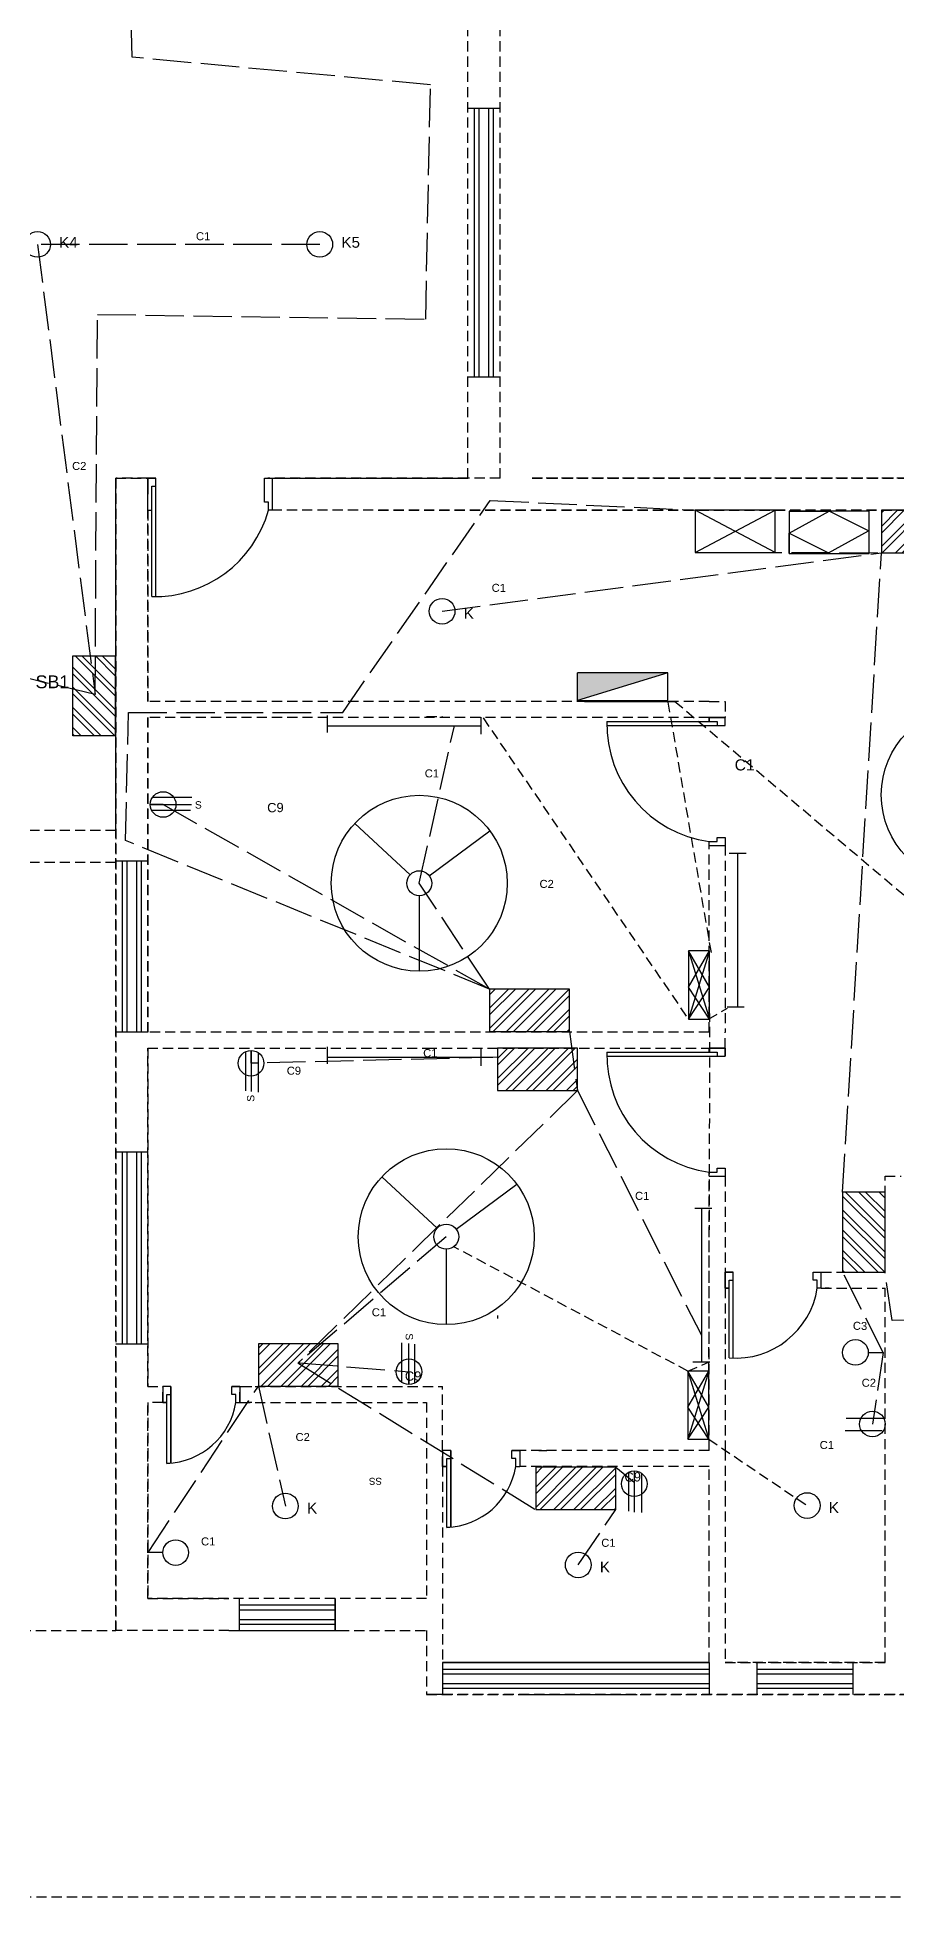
# Model space of a CAD drawing. Header units: millimetres. Extents: x 5814 to 14117, y 764 to 2474.
# Drawn here: x 12151 to 12419, y 1003 to 1586 of the extents above; entities that cross this region are included whole.
import ezdxf

# ---------------------------------------------------------------- set-up
doc = ezdxf.new("R2010")
doc.units = ezdxf.units.MM
doc.linetypes.add('ACAD_ISO02W100', pattern=[15, 12, -3])
doc.linetypes.add('HIDDEN2', pattern=[4.7625, 3.175, -1.5875])
doc.layers.get('0').update_dxf_attribs({"linetype": 'HIDDEN2'})
for name, color, linetype in [('conduit', 7, 'ACAD_ISO02W100'), ('doors', 6, 'Continuous'), ('emfittings', 7, 'Continuous'), ('fittinglabels', 7, 'Continuous'), ('fittings', 7, 'Continuous'), ('windows', 40, 'Continuous')]:
    doc.layers.add(name, color=color, linetype=linetype)
doc.layers.add('emconduit', color=1, linetype='HIDDEN2', plot=False)
doc.styles.get("Standard").update_dxf_attribs({"font": 'arial.ttf', "height": 4})
doc.dimstyles.new('dim', dxfattribs={"dimtxt": 16, "dimasz": 2.5, "dimexe": 1.25, "dimexo": 0.625, "dimtad": 1, "dimlunit": 4, "dimtxsty": 'Standard', "dimcen": 2.5, "dimadec": 0, "dimazin": 0, "dimtfac": 1, "dimtmove": 0, "dimatfit": 3, "dimfxl": 1, "dimarcsym": 0})

# ---------------------------------------------------------------- blocks, each defined once
blk = doc.blocks.new('*D36')
at = {"color": 0, "lineweight": -2, "transparency": 16777216}
for p, q in [((10978.41, 1067.75), (10978.41, 1003.83)), ((12675.51, 1067.75), (12675.51, 1003.83)), ((12673.01, 1005.08), (10980.91, 1005.08))]:
    blk.add_line(p, q, dxfattribs=at)
at = {"color": 0, "transparency": 16777216}
for points in [[(10980.91, 1005.5), (10980.91, 1004.67), (10978.41, 1005.08)], [(12673.01, 1005.5), (12673.01, 1004.67), (12675.51, 1005.08)]]:
    blk.add_solid(points, dxfattribs=at)
at = {"layer": 'Defpoints', "color": 0, "transparency": 16777216}
for p in [(10978.41, 1068.38), (12675.51, 1068.38), (10978.41, 1005.08)]:
    blk.add_point(p, dxfattribs=at)
at = {"color": 0, "transparency": 16777216, "insert": (11830.99, 1013.88), "char_height": 16, "attachment_point": 5}
blk.add_mtext('141\'-5"', dxfattribs=at)

msp = doc.modelspace()

# ---------------------------------------------------------------- hatches: boundary and pattern name
at = {"layer": 'emfittings', "true_color": 0x000000}
h = msp.add_hatch(color=18, dxfattribs=at)
h.dxf.hatch_style = 1
h.paths.add_polyline_path([(12319.69, 1378.943), (12319.69, 1387.609), (12347.924, 1387.609)])
at = {"layer": 'fittings'}
h = msp.add_hatch(dxfattribs=at)
h.set_pattern_fill('ANSI32', color=256, scale=0.468168)
h.set_pattern_definition([(45, (11034.608, 942.5436), (-3.1532, 3.1532), []), (45, (11036.71, 942.5436), (-3.1532, 3.1532), [])])
h.paths.add_polyline_path([(12439.551, 1425.123), (12439.551, 1438.351), (12414.601, 1438.351), (12414.601, 1425.123)])
h = msp.add_hatch(dxfattribs=at)
h.set_pattern_fill('ANSI32', color=256, scale=0.468168, angle=90)
h.set_pattern_definition([(135, (12691.2167, -12.049), (-3.1532, -3.1532), []), (135, (12691.2167, -9.9467), (-3.1532, -3.1532), [])])
h.paths.add_polyline_path([(12162.16, 1367.944), (12175.388, 1367.944), (12175.388, 1392.894), (12162.16, 1392.894)])
h = msp.add_hatch(dxfattribs=at)
h.set_pattern_fill('ANSI32', color=256, scale=0.468168, angle=180)
h.set_pattern_definition([(225, (13697.1597, 2136.998), (3.1532, -3.1532), []), (225, (13695.0575, 2136.998), (3.1532, -3.1532), [])])
h.paths.add_polyline_path([(12292.216, 1288.783), (12292.216, 1275.554), (12317.167, 1275.554), (12317.167, 1288.783)])
h = msp.add_hatch(dxfattribs=at)
h.set_pattern_fill('ANSI32', color=256, scale=0.468168)
h.set_pattern_definition([(45, (10914.772, 1110.574), (-3.1532, 3.1532), []), (45, (10916.8743, 1110.574), (-3.1532, 3.1532), [])])
h.paths.add_polyline_path([(12319.715, 1257.093), (12319.715, 1270.321), (12294.765, 1270.321), (12294.765, 1257.093)])
h = msp.add_hatch(dxfattribs=at)
h.set_pattern_fill('ANSI32', color=256, scale=0.468168, angle=90)
h.set_pattern_definition([(135, (12931.547, 291.407), (-3.1532, -3.1532), []), (135, (12931.547, 293.509), (-3.1532, -3.1532), [])])
h.paths.add_polyline_path([(12402.49, 1200.373), (12415.718, 1200.373), (12415.718, 1225.324), (12402.49, 1225.324)])
h = msp.add_hatch(dxfattribs=at)
h.set_pattern_fill('ANSI32', color=256, scale=0.468168)
h.set_pattern_definition([(45, (10840.0684, 1202.8967), (-3.1532, 3.1532), []), (45, (10842.1705, 1202.8967), (-3.1532, 3.1532), [])])
h.paths.add_polyline_path([(12245.012, 1164.77), (12245.012, 1177.998), (12220.061, 1177.998), (12220.061, 1164.77)])
h = msp.add_hatch(dxfattribs=at)
h.set_pattern_fill('ANSI32', color=256, scale=0.468168)
h.set_pattern_definition([(45, (10926.681, 1241.4993), (-3.1532, 3.1532), []), (45, (10928.783, 1241.4993), (-3.1532, 3.1532), [])])
h.paths.add_polyline_path([(12331.624, 1126.167), (12331.624, 1139.396), (12306.674, 1139.396), (12306.674, 1126.167)])

# ---------------------------------------------------------------- linework, layer by layer
for p, q in [((12285.505, 1448.362), (12285.505, 1592.362)), ((12295.505, 1448.362), (12295.505, 1592.362)), ((12185.505, 1438.379), (12185.505, 1448.362)), ((12185.505, 1438.379), (12185.505, 1448.362)), ((12285.505, 1448.362), (12223.025, 1448.362)), ((12224.484, 1448.362), (12285.505, 1448.362)), ((12224.484, 1438.379), (12224.484, 1448.362)), ((12224.484, 1448.362), (12285.505, 1448.362)), ((12224.484, 1448.362), (12285.505, 1448.362)), ((12224.484, 1438.379), (12224.484, 1448.362)), ((12295.505, 1448.362), (12285.505, 1448.362)), ((12295.505, 1448.362), (12285.505, 1448.362)), ((12295.505, 1448.362), (12285.505, 1448.362)), ((12295.505, 1448.362), (12285.505, 1448.362)), ((12665.505, 1448.362), (12305.505, 1448.362)), ((12665.505, 1448.362), (12305.505, 1448.362)), ((12175.505, 1438.362), (12175.505, 1438.379)), ((12175.505, 1438.362), (12175.505, 1438.379)), ((12175.505, 1438.362), (12175.505, 1438.379)), ((12175.505, 1438.362), (12175.505, 1438.379)), ((12185.505, 1378.676), (12185.505, 1438.379)), ((12665.505, 1438.379), (12224.484, 1438.379)), ((12665.505, 1438.379), (12224.484, 1438.379)), ((12665.505, 1438.362), (12257.505, 1438.362)), ((12665.505, 1438.362), (12257.505, 1438.362)), ((12295.505, 1438.362), (12295.505, 1438.379)), ((12295.505, 1438.362), (12295.505, 1438.379)), ((12305.505, 1438.362), (12305.505, 1438.379)), ((12305.505, 1438.362), (12305.505, 1438.379)), ((12360.81, 1378.676), (12185.505, 1378.676)), ((12360.81, 1378.676), (12365.81, 1378.676)), ((12365.81, 1378.676), (12365.81, 1373.676)), ((12185.505, 1275.322), (12185.505, 1373.676)), ((12360.81, 1373.676), (12185.505, 1373.676)), ((12272.597, 1373.9), (12277.597, 1373.9)), ((12360.81, 1373.676), (12365.81, 1373.676)), ((12175.505, 1338.362), (12031.505, 1338.362)), ((12360.81, 1275.322), (12360.81, 1333.656)), ((12360.81, 1333.656), (12365.81, 1333.656)), ((12365.81, 1333.656), (12365.81, 1275.322)), ((12175.505, 1328.362), (12031.505, 1328.362)), ((12175.505, 1328.362), (12031.505, 1328.362)), ((12360.81, 1275.322), (12185.505, 1275.322)), ((12365.81, 1270.322), (12365.81, 1275.322)), ((12185.505, 1164.645), (12185.505, 1270.322)), ((12185.505, 1270.322), (12272.597, 1270.322)), ((12272.597, 1270.322), (12360.81, 1270.322)), ((12365.81, 1270.322), (12360.81, 1270.322)), ((12360.81, 1144.645), (12360.81, 1230.303)), ((12360.81, 1144.645), (12360.81, 1230.303)), ((12360.81, 1230.303), (12365.81, 1230.303)), ((12365.81, 1230.303), (12365.81, 1200.373)), ((12365.81, 1230.303), (12365.81, 1200.373)), ((12415.718, 1200.373), (12415.718, 1230.308)), ((12415.718, 1230.308), (12420.718, 1230.308)), ((12415.718, 1200.373), (12415.718, 1230.308)), ((12415.718, 1230.308), (12420.718, 1230.308)), ((12365.81, 1195.373), (12365.81, 1200.373)), ((12365.81, 1195.373), (12365.81, 1144.645)), ((12365.81, 1195.373), (12365.81, 1144.645)), ((12395.811, 1200.373), (12398.311, 1200.373)), ((12395.811, 1200.373), (12398.311, 1200.373)), ((12395.83, 1200.373), (12415.718, 1200.373)), ((12395.83, 1200.373), (12415.718, 1200.373)), ((12395.83, 1195.373), (12395.83, 1200.373)), ((12395.83, 1195.373), (12415.718, 1195.373)), ((12398.311, 1195.373), (12397.061, 1195.373)), ((12398.311, 1195.373), (12397.061, 1195.373)), ((12415.718, 1078.379), (12415.718, 1195.373)), ((12415.718, 1078.379), (12415.718, 1195.373)), ((12185.505, 1164.645), (12190.188, 1164.645)), ((12190.188, 1159.645), (12190.188, 1164.645)), ((12214.275, 1164.645), (12272.597, 1164.645)), ((12214.275, 1164.645), (12277.597, 1164.645)), ((12214.275, 1159.645), (12214.275, 1164.645)), ((12215.506, 1164.645), (12218.006, 1164.645)), ((12277.597, 1144.645), (12277.597, 1164.645)), ((12185.505, 1098.379), (12185.505, 1159.645)), ((12190.188, 1159.645), (12185.505, 1159.645)), ((12214.275, 1159.645), (12272.597, 1159.645)), ((12218.006, 1159.645), (12216.756, 1159.645)), ((12238.713, 1159.552), (12238.713, 1159.57)), ((12272.597, 1159.645), (12272.597, 1098.379)), ((12277.597, 1139.645), (12277.597, 1144.645)), ((12360.81, 1144.645), (12301.684, 1144.645)), ((12301.684, 1144.645), (12301.684, 1139.645)), ((12307.598, 1144.645), (12310.098, 1144.645)), ((12365.81, 1144.645), (12365.81, 1078.379)), ((12277.597, 1139.645), (12277.597, 1078.379)), ((12360.81, 1139.645), (12301.684, 1139.645)), ((12310.098, 1139.645), (12308.848, 1139.645)), ((12360.81, 1078.379), (12360.81, 1139.645)), ((12272.597, 1098.379), (12185.505, 1098.379)), ((12185.505, 1098.379), (12210.872, 1098.379)), ((12031.505, 1088.379), (12175.505, 1088.379)), ((12210.872, 1088.379), (12175.505, 1088.379)), ((12210.872, 1088.379), (12245.206, 1088.379)), ((12245.206, 1088.379), (12272.597, 1088.379)), ((12272.597, 1088.379), (12272.597, 1068.379)), ((12277.597, 1078.379), (12360.81, 1078.379)), ((12415.718, 1078.379), (12365.81, 1078.379)), ((12277.597, 1068.379), (12272.597, 1068.379))]:
    msp.add_line(p, q)
for points in [[(12175.505, 1338.362), (12175.505, 1448.362), (12188.005, 1448.362)], [(12175.505, 1338.362), (12175.505, 1448.362), (12188.005, 1448.362)], [(12175.505, 1338.362), (12175.505, 1448.362), (12188.005, 1448.362)], [(12185.505, 1448.362), (12175.505, 1448.362), (12175.505, 1088.379)], [(12175.505, 1088.379), (12175.505, 1448.362), (12185.505, 1448.362)], [(12185.505, 1448.362), (12175.505, 1448.362), (12175.505, 1088.379)], [(12175.505, 1088.379), (12175.505, 1448.362), (12185.505, 1448.362)], [(12175.505, 1088.379), (12175.505, 1448.362), (12185.505, 1448.362)], [(12175.505, 1088.379), (12175.505, 1448.362), (12185.505, 1448.362)], [(12223.025, 1448.362), (12285.505, 1448.362)], [(12223.025, 1448.362), (12285.505, 1448.362)], [(12583.413, 1068.379), (12675.505, 1068.379), (12675.505, 1448.362), (12305.505, 1448.362)], [(12305.505, 1448.362), (12675.505, 1448.362), (12675.505, 1068.379), (12583.413, 1068.379)], [(12305.505, 1448.362), (12675.505, 1448.362), (12675.505, 1068.379), (12583.413, 1068.379)], [(12305.505, 1448.362), (12675.505, 1448.362), (12675.505, 1068.379), (12583.413, 1068.379)], [(12185.505, 1438.379), (12185.505, 1378.676)], [(12185.505, 1378.676), (12185.505, 1438.362)], [(12665.505, 1275.322), (12665.505, 1438.379), (12224.484, 1438.379)], [(12257.505, 1438.362), (12665.505, 1438.362), (12665.505, 1275.322)], [(12257.505, 1438.362), (12665.505, 1438.362), (12665.505, 1275.322)], [(12185.505, 1275.322), (12185.505, 1373.676)], [(12185.505, 1373.676), (12185.505, 1275.322)], [(12185.505, 1275.322), (12185.505, 1373.676)], [(12185.505, 1164.645), (12185.505, 1270.322)], [(12185.505, 1270.322), (12185.505, 1164.645)], [(12185.505, 1164.645), (12185.505, 1270.322)], [(12185.505, 1098.379), (12185.505, 1159.645)], [(12185.505, 1159.645), (12185.505, 1098.379)], [(12185.505, 1098.379), (12185.505, 1159.645)], [(12415.718, 1078.379), (12365.81, 1078.379)], [(12365.81, 1078.379), (12415.718, 1078.379)], [(12415.718, 1078.379), (12365.81, 1078.379)], [(12272.597, 1068.379), (12495.106, 1068.379)], [(12495.106, 1068.379), (12272.597, 1068.379)], [(12495.106, 1068.379), (12272.597, 1068.379)], [(12495.106, 1068.379), (12272.597, 1068.379)], [(12495.106, 1068.379), (12277.597, 1068.379)], [(12495.106, 1068.379), (12277.597, 1068.379)], [(12495.106, 1068.379), (12277.597, 1068.379)], [(12495.106, 1068.379), (12277.597, 1068.379)]]:
    msp.add_lwpolyline(points)
msp.add_arc((12221.505, 1438.379), 36, 359.972144, 0)
msp.add_arc((12221.505, 1438.379), 36, 359.972144, 0)
at = {"layer": 'conduit'}
for p, q in [((12180.671, 1579.885), (12175.252, 1788.436)), ((12273.776, 1571.286), (12180.671, 1579.885)), ((12272.291, 1498.07), (12273.776, 1571.286)), ((12239.229, 1521.437), (12151.084, 1521.437)), ((12151.084, 1521.437), (12169.077, 1380.784)), ((12169.077, 1380.784), (12169.799, 1499.554)), ((12169.799, 1499.554), (12272.291, 1498.07)), ((12246.377, 1375.239), (12292.469, 1441.431)), ((12292.469, 1441.431), (12356.48, 1438.382)), ((12277.428, 1406.81), (12414.601, 1425.123)), ((12356.48, 1425.154), (12414.601, 1425.123)), ((12402.49, 1225.324), (12414.601, 1425.123)), ((12169.077, 1380.784), (12099.13, 1397.673)), ((12178.58, 1335.174), (12179.502, 1375.239)), ((12179.502, 1375.239), (12246.377, 1375.239)), ((12270.293, 1321.859), (12281.254, 1371.052)), ((12190.315, 1346.448), (12292.216, 1288.783)), ((12292.216, 1288.783), (12178.58, 1335.174)), ((12292.216, 1288.783), (12270.293, 1321.859)), ((12317.167, 1275.554), (12319.715, 1257.093)), ((12294.765, 1267.474), (12217.769, 1265.615)), ((12281.254, 1267.474), (12294.765, 1267.474)), ((12319.715, 1257.093), (12232.498, 1172.022)), ((12319.715, 1257.093), (12358.368, 1180.697)), ((12278.722, 1211.44), (12232.654, 1172.032)), ((12415.118, 1175.278), (12402.49, 1200.373)), ((12418, 1185.242), (12415.718, 1200.373)), ((12294.807, 1185.905), (12294.807, 1186.817)), ((12294.807, 1185.905), (12294.807, 1185.905)), ((12441.482, 1185.983), (12418, 1185.242)), ((12232.331, 1172.022), (12306.674, 1126.167)), ((12232.654, 1172.032), (12267.084, 1169.242)), ((12415.118, 1175.278), (12411.792, 1152.909)), ((12185.598, 1112.75), (12220.061, 1164.77)), ((12331.624, 1139.396), (12337.411, 1134.722)), ((12319.934, 1108.886), (12331.624, 1126.167))]:
    msp.add_line(p, q, dxfattribs=at)
msp.add_lwpolyline([(12220.061, 1164.77), (12228.474, 1127.286)], dxfattribs=at)
at = {"layer": 'doors'}
for p, q in [((12188.005, 1448.362), (12185.505, 1448.362)), ((12185.505, 1438.362), (12185.505, 1448.362)), ((12188.005, 1448.362), (12185.505, 1448.362)), ((12185.505, 1448.362), (12185.505, 1443.362)), ((12188.005, 1448.362), (12185.505, 1448.362)), ((12185.505, 1438.362), (12185.505, 1448.362)), ((12188.005, 1448.362), (12185.505, 1448.362)), ((12185.505, 1448.362), (12185.505, 1443.362)), ((12185.505, 1438.362), (12186.755, 1438.362)), ((12185.505, 1438.362), (12186.755, 1438.362)), ((12360.81, 1269.072), (12360.81, 1270.322)), ((12365.81, 1270.322), (12360.81, 1270.322)), ((12360.81, 1270.322), (12360.81, 1269.072)), ((12365.81, 1270.322), (12365.81, 1267.822)), ((12365.81, 1267.822), (12365.81, 1270.322)), ((12365.81, 1200.373), (12368.31, 1200.373)), ((12368.31, 1200.373), (12365.81, 1200.373)), ((12365.81, 1200.373), (12365.81, 1195.373)), ((12365.81, 1200.373), (12368.31, 1200.373)), ((12365.81, 1200.373), (12365.81, 1195.373)), ((12365.81, 1200.373), (12368.31, 1200.373)), ((12368.31, 1200.373), (12365.81, 1200.373)), ((12365.81, 1200.373), (12365.81, 1195.373)), ((12365.81, 1200.373), (12368.31, 1200.373)), ((12365.81, 1200.373), (12365.81, 1195.373)), ((12365.81, 1195.373), (12367.06, 1195.373)), ((12365.81, 1195.373), (12367.06, 1195.373)), ((12367.06, 1195.373), (12365.81, 1195.373)), ((12365.81, 1195.373), (12367.06, 1195.373)), ((12365.81, 1195.373), (12367.06, 1195.373)), ((12367.06, 1195.373), (12365.81, 1195.373)), ((12367.06, 1176.319), (12367.06, 1197.873)), ((12367.06, 1176.319), (12367.06, 1197.873)), ((12367.06, 1176.319), (12367.06, 1197.873)), ((12367.06, 1176.319), (12367.06, 1197.873)), ((12368.31, 1176.4), (12368.31, 1200.373)), ((12368.31, 1176.416), (12368.31, 1200.373)), ((12368.31, 1176.4), (12368.31, 1200.373)), ((12368.31, 1176.416), (12368.31, 1200.373)), ((12190.188, 1164.645), (12190.188, 1159.645)), ((12190.188, 1164.645), (12190.188, 1159.645)), ((12191.438, 1140.591), (12191.438, 1162.145)), ((12191.438, 1162.145), (12192.688, 1162.145)), ((12191.438, 1140.591), (12191.438, 1162.145)), ((12191.438, 1162.145), (12192.688, 1162.145)), ((12192.688, 1140.672), (12192.688, 1164.645)), ((12192.688, 1140.688), (12192.688, 1164.645)), ((12214.275, 1164.645), (12211.775, 1164.645)), ((12190.188, 1159.645), (12191.438, 1159.645)), ((12190.188, 1159.645), (12191.438, 1159.645)), ((12191.438, 1159.645), (12190.188, 1159.645)), ((12277.597, 1144.645), (12277.597, 1139.645)), ((12277.597, 1144.645), (12277.597, 1139.645)), ((12280.097, 1120.672), (12280.097, 1144.645)), ((12280.097, 1120.688), (12280.097, 1144.645)), ((12301.684, 1144.645), (12299.184, 1144.645)), ((12277.597, 1139.645), (12278.847, 1139.645)), ((12277.597, 1139.645), (12278.847, 1139.645)), ((12278.847, 1139.645), (12277.597, 1139.645)), ((12278.847, 1120.591), (12278.847, 1142.145)), ((12278.847, 1142.145), (12280.097, 1142.145)), ((12278.847, 1120.591), (12278.847, 1142.145)), ((12278.847, 1142.145), (12280.097, 1142.145))]:
    msp.add_line(p, q, dxfattribs=at)
at = {"layer": 'doors', "color": 215, "true_color": 0xa953a0}
for p, q in [((12188.005, 1448.362), (12185.505, 1448.362)), ((12185.505, 1443.362), (12185.505, 1448.362)), ((12188.005, 1448.362), (12185.505, 1448.362)), ((12185.505, 1443.362), (12185.505, 1448.362)), ((12186.755, 1445.862), (12188.005, 1445.862)), ((12186.755, 1445.862), (12188.005, 1445.862)), ((12186.755, 1419.647), (12186.755, 1445.862)), ((12186.755, 1445.862), (12188.005, 1445.862)), ((12186.755, 1411.415), (12186.755, 1445.862)), ((12186.755, 1445.862), (12188.005, 1445.862)), ((12188.005, 1419.611), (12188.005, 1448.362)), ((12188.005, 1411.438), (12188.005, 1448.362)), ((12221.984, 1440.879), (12221.984, 1448.362)), ((12221.984, 1448.362), (12224.484, 1448.362)), ((12221.984, 1440.879), (12221.984, 1448.362)), ((12221.984, 1448.362), (12224.484, 1448.362)), ((12224.484, 1438.379), (12224.484, 1448.362)), ((12224.484, 1438.379), (12224.484, 1448.362)), ((12223.234, 1440.879), (12221.984, 1440.879)), ((12223.234, 1440.879), (12221.984, 1440.879)), ((12223.234, 1438.379), (12223.234, 1440.879)), ((12223.234, 1438.379), (12223.234, 1440.879)), ((12224.484, 1438.379), (12223.234, 1438.379)), ((12224.484, 1438.379), (12223.234, 1438.379)), ((12328.864, 1372.426), (12363.31, 1372.426)), ((12328.886, 1371.176), (12365.81, 1371.176)), ((12337.059, 1371.176), (12365.81, 1371.176)), ((12337.095, 1372.426), (12363.31, 1372.426)), ((12360.81, 1372.426), (12360.81, 1373.676)), ((12360.81, 1373.676), (12365.81, 1373.676)), ((12365.81, 1373.676), (12360.81, 1373.676)), ((12360.81, 1373.676), (12360.81, 1372.426)), ((12360.81, 1373.676), (12365.81, 1373.676)), ((12363.31, 1372.426), (12363.31, 1371.176)), ((12363.31, 1372.426), (12363.31, 1371.176)), ((12365.81, 1371.176), (12365.81, 1373.676)), ((12365.81, 1371.176), (12365.81, 1373.676)), ((12360.81, 1334.906), (12363.31, 1334.906)), ((12360.81, 1333.656), (12360.81, 1334.906)), ((12363.31, 1336.156), (12365.81, 1336.156)), ((12363.31, 1334.906), (12363.31, 1336.156)), ((12365.81, 1336.156), (12365.81, 1333.656)), ((12360.81, 1333.656), (12365.81, 1333.656)), ((12328.864, 1269.072), (12363.31, 1269.072)), ((12328.886, 1267.822), (12365.81, 1267.822)), ((12337.059, 1267.822), (12365.81, 1267.822)), ((12337.095, 1269.072), (12363.31, 1269.072)), ((12360.81, 1270.322), (12365.81, 1270.322)), ((12363.31, 1269.072), (12363.31, 1267.822)), ((12363.31, 1269.072), (12363.31, 1267.822)), ((12365.81, 1267.822), (12365.81, 1270.322)), ((12360.81, 1231.553), (12363.31, 1231.553)), ((12360.81, 1230.303), (12360.81, 1231.553)), ((12360.81, 1231.553), (12363.31, 1231.553)), ((12360.81, 1230.303), (12360.81, 1231.553)), ((12360.81, 1230.303), (12365.81, 1230.303)), ((12360.81, 1230.303), (12365.81, 1230.303)), ((12363.31, 1232.803), (12365.81, 1232.803)), ((12363.31, 1231.553), (12363.31, 1232.803)), ((12363.31, 1232.803), (12365.81, 1232.803)), ((12363.31, 1231.553), (12363.31, 1232.803)), ((12365.81, 1232.803), (12365.81, 1230.303)), ((12365.81, 1232.803), (12365.81, 1230.303)), ((12368.31, 1200.373), (12365.81, 1200.373)), ((12365.81, 1195.373), (12365.81, 1200.373)), ((12368.31, 1200.373), (12365.81, 1200.373)), ((12365.81, 1195.373), (12365.81, 1200.373)), ((12367.06, 1197.873), (12368.31, 1197.873)), ((12367.06, 1197.873), (12368.31, 1197.873)), ((12367.06, 1173.562), (12367.06, 1197.873)), ((12367.06, 1197.873), (12368.31, 1197.873)), ((12367.06, 1197.873), (12368.31, 1197.873)), ((12367.06, 1197.873), (12368.31, 1197.873)), ((12367.06, 1173.562), (12367.06, 1197.873)), ((12367.06, 1197.873), (12368.31, 1197.873)), ((12368.31, 1173.496), (12368.31, 1200.373)), ((12368.31, 1173.496), (12368.31, 1200.373)), ((12393.33, 1197.873), (12393.33, 1200.373)), ((12393.33, 1197.873), (12393.33, 1200.373)), ((12393.33, 1200.373), (12395.83, 1200.373)), ((12393.33, 1197.873), (12393.33, 1200.373)), ((12393.33, 1197.873), (12393.33, 1200.373)), ((12394.58, 1197.873), (12393.33, 1197.873)), ((12394.58, 1197.873), (12393.33, 1197.873)), ((12394.58, 1195.373), (12394.58, 1197.873)), ((12394.58, 1195.373), (12394.58, 1197.873)), ((12394.58, 1195.373), (12394.58, 1197.873)), ((12394.58, 1195.373), (12394.58, 1197.873)), ((12395.83, 1195.373), (12394.58, 1195.373)), ((12395.83, 1195.373), (12395.83, 1200.373)), ((12395.83, 1195.373), (12395.83, 1200.373)), ((12192.688, 1164.645), (12190.188, 1164.645)), ((12190.188, 1164.645), (12190.188, 1159.645)), ((12191.438, 1159.645), (12191.438, 1162.145)), ((12191.438, 1162.145), (12192.688, 1162.145)), ((12192.688, 1162.145), (12192.688, 1164.645)), ((12192.688, 1164.645), (12192.688, 1140.672)), ((12211.775, 1164.645), (12214.275, 1164.645)), ((12211.775, 1162.145), (12211.775, 1164.645)), ((12213.025, 1162.145), (12211.775, 1162.145)), ((12213.025, 1159.645), (12213.025, 1162.145)), ((12214.275, 1164.645), (12214.275, 1159.645)), ((12190.188, 1159.645), (12191.438, 1159.645)), ((12191.438, 1140.591), (12191.438, 1159.645)), ((12213.025, 1159.645), (12214.275, 1159.645)), ((12280.097, 1144.645), (12277.597, 1144.645)), ((12277.597, 1144.645), (12277.597, 1139.645)), ((12280.097, 1142.145), (12280.097, 1144.645)), ((12280.097, 1144.645), (12280.097, 1120.672)), ((12299.184, 1144.645), (12301.684, 1144.645)), ((12299.184, 1142.145), (12299.184, 1144.645)), ((12301.684, 1144.645), (12301.684, 1139.645)), ((12192.688, 1140.672), (12191.438, 1140.591)), ((12277.597, 1139.645), (12278.847, 1139.645)), ((12278.847, 1139.645), (12278.847, 1142.145)), ((12278.847, 1142.145), (12280.097, 1142.145)), ((12278.847, 1120.591), (12278.847, 1139.645)), ((12300.434, 1142.145), (12299.184, 1142.145)), ((12300.434, 1139.645), (12300.434, 1142.145)), ((12300.434, 1139.645), (12301.684, 1139.645)), ((12280.097, 1120.672), (12278.847, 1120.591))]:
    msp.add_line(p, q, dxfattribs=at)
for points in [[(12360.81, 1372.426), (12360.81, 1373.676)], [(12360.81, 1269.072), (12360.81, 1270.322)], [(12367.06, 1195.373), (12365.81, 1195.373)], [(12367.06, 1195.373), (12365.81, 1195.373)]]:
    msp.add_lwpolyline(points, dxfattribs=at)
for centre, radius, start, end in [((12187.605, 1448.423), 37.018, 268.685022, 344.256503), ((12365.872, 1371.577), 37.018, 178.685022, 262.141096), ((12365.872, 1268.223), 37.018, 178.685022, 262.141096), ((12369.036, 1199.335), 25.849, 265.615091, 351.184415), ((12369.036, 1199.335), 25.849, 265.615091, 351.184415), ((12190.591, 1163.305), 22.73, 272.134277, 350.734527), ((12278.001, 1143.305), 22.73, 272.134277, 350.734527)]:
    msp.add_arc(centre, radius, start, end, dxfattribs=at)
at = {"layer": 'emconduit'}
for p, q in [((12361.5, 1300.182), (12347.943, 1378.826)), ((12350.118, 1378.682), (12464.544, 1281.861)), ((12290.241, 1373.485), (12354.48, 1279.144)), ((12360.563, 1279.432), (12366.502, 1282.81)), ((12360.732, 1169.023), (12361.07, 1281.154)), ((12354.145, 1169.451), (12281.047, 1208.306)), ((12354.145, 1169.451), (12360.81, 1172.351)), ((12360.684, 1148.145), (12391.409, 1127.452))]:
    msp.add_line(p, q, dxfattribs=at)
at = {"layer": 'emfittings'}
for p, q in [((12347.924, 1387.609), (12319.69, 1378.943)), ((12319.69, 1378.943), (12319.69, 1387.609)), ((12347.924, 1387.609), (12319.69, 1387.609)), ((12319.69, 1378.943), (12347.924, 1378.943)), ((12321.885, 1378.682), (12350.118, 1378.682)), ((12354.407, 1289.429), (12360.946, 1300.707)), ((12360.946, 1300.707), (12354.407, 1279.401)), ((12360.946, 1289.429), (12354.407, 1300.707)), ((12354.407, 1300.707), (12360.946, 1279.401)), ((12360.946, 1279.401), (12354.407, 1289.429)), ((12354.407, 1279.401), (12360.946, 1289.429)), ((12354.145, 1158.173), (12360.684, 1169.451)), ((12360.684, 1169.451), (12354.145, 1148.145)), ((12360.684, 1158.173), (12354.145, 1169.451)), ((12354.145, 1169.451), (12360.684, 1148.145)), ((12360.684, 1148.145), (12354.145, 1158.173)), ((12354.145, 1148.145), (12360.684, 1158.173))]:
    msp.add_line(p, q, dxfattribs=at)
msp.add_lwpolyline([(12319.69, 1378.943), (12347.924, 1378.943), (12347.924, 1387.609)], dxfattribs=at)
for points in [[(12360.946, 1279.401), (12360.946, 1300.707), (12354.407, 1300.707), (12354.407, 1279.401)], [(12360.684, 1148.145), (12360.684, 1169.451), (12354.145, 1169.451), (12354.145, 1148.145)]]:
    msp.add_lwpolyline(points, close=True, dxfattribs=at)
at = {"layer": 'fittings'}
for p, q in [((12356.48, 1425.154), (12381.431, 1438.362)), ((12381.431, 1425.154), (12356.48, 1438.362)), ((12385.792, 1438.137), (12398.326, 1438.137)), ((12385.792, 1431.246), (12398.326, 1438.137)), ((12410.611, 1431.962), (12398.326, 1438.137)), ((12385.792, 1424.909), (12385.792, 1431.246)), ((12385.792, 1431.246), (12398.076, 1425.071)), ((12398.076, 1425.071), (12410.611, 1431.962)), ((12241.6, 1368.996), (12241.6, 1374.303)), ((12241.6, 1371.052), (12281.254, 1371.052)), ((12241.6, 1371.052), (12289.6, 1371.052)), ((12281.254, 1371.052), (12289.6, 1371.052)), ((12289.6, 1368.399), (12289.6, 1373.706)), ((12190.315, 1346.448), (12186.416, 1346.448)), ((12186.416, 1346.448), (12199.163, 1346.448)), ((12187.131, 1348.699), (12199.315, 1348.699)), ((12186.841, 1344.677), (12198.887, 1344.677)), ((12267.434, 1324.516), (12250.169, 1340.562)), ((12273.428, 1324.183), (12292.363, 1338.22)), ((12372.367, 1331.133), (12367.06, 1331.133)), ((12369.713, 1322.787), (12369.713, 1331.133)), ((12369.713, 1283.133), (12369.713, 1331.133)), ((12270.293, 1317.956), (12270.293, 1294.386)), ((12369.713, 1283.133), (12369.713, 1322.787)), ((12371.77, 1283.133), (12366.462, 1283.133)), ((12241.6, 1265.418), (12241.6, 1270.725)), ((12215.998, 1269.089), (12215.998, 1257.043)), ((12217.769, 1265.615), (12217.769, 1269.515)), ((12217.769, 1269.515), (12217.769, 1256.767)), ((12220.02, 1268.799), (12220.02, 1256.615)), ((12241.6, 1267.474), (12281.254, 1267.474)), ((12241.6, 1267.474), (12289.6, 1267.474)), ((12281.254, 1267.474), (12289.6, 1267.474)), ((12289.6, 1264.82), (12289.6, 1270.128)), ((12275.863, 1214.097), (12258.598, 1230.143)), ((12281.857, 1213.764), (12300.792, 1227.801)), ((12356.312, 1220.351), (12361.619, 1220.351)), ((12358.368, 1220.351), (12358.368, 1180.697)), ((12358.368, 1220.351), (12358.368, 1172.351)), ((12278.722, 1207.537), (12278.722, 1183.967)), ((12264.833, 1166.058), (12264.833, 1178.242)), ((12267.084, 1165.343), (12267.084, 1178.09)), ((12268.855, 1165.768), (12268.855, 1177.814)), ((12358.368, 1180.697), (12358.368, 1172.351)), ((12355.714, 1172.351), (12361.021, 1172.351)), ((12410.49, 1175.278), (12415.118, 1175.278)), ((12267.084, 1169.242), (12267.084, 1165.343)), ((12415.098, 1154.595), (12403.632, 1154.595)), ((12414.822, 1150.766), (12403.225, 1150.766)), ((12335.643, 1137.729), (12335.631, 1125.683)), ((12335.643, 1137.729), (12335.631, 1125.683)), ((12337.414, 1138.153), (12337.402, 1125.405)), ((12337.414, 1138.153), (12337.402, 1125.405)), ((12339.665, 1137.435), (12339.653, 1125.251)), ((12339.665, 1137.435), (12339.653, 1125.251)), ((12190.226, 1112.75), (12185.598, 1112.75))]:
    msp.add_line(p, q, dxfattribs=at)
for points in [[(12356.48, 1425.154), (12381.431, 1425.154), (12381.431, 1438.382), (12356.48, 1438.382)], [(12385.792, 1424.909), (12410.742, 1424.909), (12410.742, 1438.137), (12385.792, 1438.137)], [(12414.601, 1425.123), (12439.551, 1425.123), (12439.551, 1438.351), (12414.601, 1438.351)], [(12162.16, 1367.944), (12162.16, 1392.894), (12175.388, 1392.894), (12175.388, 1367.944)], [(12317.167, 1288.783), (12292.216, 1288.783), (12292.216, 1275.554), (12317.167, 1275.554)], [(12294.765, 1257.093), (12319.715, 1257.093), (12319.715, 1270.321), (12294.765, 1270.321)], [(12402.49, 1225.324), (12402.49, 1200.373), (12415.718, 1200.373), (12415.718, 1225.324)], [(12220.061, 1164.77), (12245.012, 1164.77), (12245.012, 1177.998), (12220.061, 1177.998)], [(12306.674, 1126.167), (12331.624, 1126.167), (12331.624, 1139.396), (12306.674, 1139.396)]]:
    msp.add_lwpolyline(points, close=True, dxfattribs=at)
for centre, radius in [((12151.084, 1521.437), 4.013), ((12239.229, 1521.437), 4.013), ((12277.428, 1406.81), 4.013), ((12442.007, 1349.448), 27.473), ((12190.315, 1346.448), 4), ((12270.293, 1321.859), 27.473), ((12270.293, 1321.859), 3.903), ((12217.769, 1265.615), 4), ((12278.722, 1211.44), 27.473), ((12278.722, 1211.44), 3.903), ((12406.49, 1175.278), 4), ((12267.084, 1169.242), 4), ((12411.792, 1152.909), 4), ((12337.411, 1134.254), 4), ((12337.411, 1134.254), 4), ((12228.474, 1127.286), 4.013), ((12391.409, 1127.452), 4.013), ((12194.226, 1112.75), 4), ((12319.934, 1108.886), 4.013)]:
    msp.add_circle(centre, radius, dxfattribs=at)
at = {"layer": 'windows', "color": 31, "true_color": 0xfecc66}
for p, q in [((12295.492, 1563.915), (12285.492, 1563.915)), ((12295.492, 1479.915), (12285.492, 1479.915)), ((12295.492, 1479.915), (12285.492, 1479.915)), ((12185.505, 1328.725), (12175.505, 1328.725)), ((12185.505, 1275.322), (12175.505, 1275.322)), ((12214.052, 1098.379), (12214.052, 1088.379)), ((12244.052, 1088.379), (12244.052, 1098.379)), ((12277.597, 1078.379), (12277.597, 1068.379)), ((12360.81, 1078.379), (12360.81, 1068.379)), ((12375.723, 1078.379), (12375.723, 1068.379)), ((12405.723, 1068.379), (12405.723, 1078.379))]:
    msp.add_line(p, q, dxfattribs=at)
at = {"layer": 'windows'}
for p, q in [((12185.505, 1237.822), (12175.505, 1237.822)), ((12185.505, 1237.822), (12175.505, 1237.822)), ((12185.505, 1177.822), (12175.505, 1177.822)), ((12185.505, 1177.822), (12175.505, 1177.822)), ((12244.052, 1098.379), (12244.052, 1088.379)), ((12210.872, 1088.379), (12245.206, 1088.379)), ((12360.81, 1078.379), (12277.597, 1078.379)), ((12405.723, 1068.379), (12405.723, 1078.379)), ((12304.044, 1068.379), (12338.379, 1068.379))]:
    msp.add_line(p, q, dxfattribs=at)
at = {"layer": 'windows', "color": 31, "true_color": 0xfecc66}
for points in [[(12287.492, 1479.915), (12287.492, 1563.915)], [(12288.992, 1479.915), (12288.992, 1563.915)], [(12291.992, 1479.915), (12291.992, 1563.915)], [(12293.492, 1479.915), (12293.492, 1563.915)], [(12177.505, 1328.725), (12177.505, 1275.322)], [(12179.005, 1328.725), (12179.005, 1275.322)], [(12182.005, 1328.725), (12182.005, 1275.322)], [(12183.505, 1328.725), (12183.505, 1275.322)], [(12177.505, 1237.822), (12177.505, 1177.822)], [(12177.505, 1237.822), (12177.505, 1177.822)], [(12179.005, 1237.822), (12179.005, 1177.822)], [(12179.005, 1237.822), (12179.005, 1177.822)], [(12182.005, 1237.822), (12182.005, 1177.822)], [(12182.005, 1237.822), (12182.005, 1177.822)], [(12183.505, 1237.822), (12183.505, 1177.822)], [(12183.505, 1237.822), (12183.505, 1177.822)], [(12214.052, 1096.379), (12244.052, 1096.379)], [(12214.052, 1094.879), (12244.052, 1094.879)], [(12214.052, 1091.879), (12244.052, 1091.879)], [(12214.052, 1090.379), (12244.052, 1090.379)], [(12277.597, 1076.379), (12360.81, 1076.379)], [(12277.597, 1074.879), (12360.81, 1074.879)], [(12375.723, 1076.379), (12405.723, 1076.379)], [(12375.723, 1074.879), (12405.723, 1074.879)], [(12277.597, 1071.879), (12360.81, 1071.879)], [(12277.597, 1070.379), (12360.81, 1070.379)], [(12375.723, 1071.879), (12405.723, 1071.879)], [(12375.723, 1070.379), (12405.723, 1070.379)]]:
    msp.add_lwpolyline(points, dxfattribs=at)
at = {"layer": 'windows'}
for points in [[(12360.81, 1078.379), (12277.597, 1078.379)], [(12277.597, 1078.379), (12360.81, 1078.379)], [(12360.81, 1078.379), (12277.597, 1078.379)]]:
    msp.add_lwpolyline(points, dxfattribs=at)

# ---------------------------------------------------------------- texts
at = {"layer": 'conduit'}
for s, p in [('C1', (12200.574, 1522.73)), ('C2', (12161.884, 1450.961)), ('C1', (12292.895, 1412.887)), ('C1', (12271.998, 1354.923)), ('C2', (12307.84, 1320.396)), ('C9', (12228.918, 1262.042)), ('C1', (12271.51, 1267.546)), ('C1', (12337.666, 1222.948)), ('C1', (12255.467, 1186.572)), ('C2', (12408.434, 1164.556)), ('C2', (12231.657, 1147.603)), ('C1', (12395.323, 1145.106)), ('C1', (12202.144, 1114.993)), ('C1', (12327.114, 1114.556))]:
    msp.add_text(s, height=2.5, dxfattribs=at).set_placement(p)
for s, height, rotation, p in [('C9', 2.8915, 1.059498, (12222.824, 1343.997)), ('C3', 2.5, 358.878138, (12405.662, 1182.369)), ('C3', 2.5, 358.878138, (12405.662, 1182.369)), ('C9', 2.8915, 1.059498, (12265.822, 1166.41)), ('C9', 2.8915, 1.059498, (12334.381, 1134.898))]:
    msp.add_text(s, height=height, rotation=rotation, dxfattribs=at).set_placement(p)
at = {"layer": 'conduit', "insert": (12368.779, 1357.035), "char_height": 3.4867, "attachment_point": 7}
msp.add_mtext_dynamic_manual_height_columns('C1', width=20.50289, gutter_width=17.433, heights=[0], dxfattribs=at)
at = {"layer": 'fittinglabels', "insert": (12150.474, 1386.785), "char_height": 4, "attachment_point": 1}
msp.add_mtext_dynamic_manual_height_columns('SB1', width=10.78653, gutter_width=12.5, heights=[3.503], dxfattribs=at)
at = {"layer": 'fittings'}
for s, height, p in [('K', 3.387, (12157.847, 1520.385)), ('K', 3.387, (12157.847, 1520.385)), ('K4', 3.3871, (12157.847, 1520.385)), ('K', 3.387, (12245.992, 1520.385)), ('K', 3.387, (12245.992, 1520.385)), ('K5', 3.3871, (12245.992, 1520.385)), ('K', 3.387, (12284.191, 1404.476)), ('S', 2.296, (12200.228, 1345.185)), ('K', 3.387, (12235.237, 1124.952)), ('K', 3.387, (12398.172, 1125.118)), ('K', 3.387, (12326.697, 1106.551))]:
    msp.add_text(s, height=height, dxfattribs=at).set_placement(p)
for s, height, rotation, p in [('S', 2.296, 90, (12218.802, 1253.586)), ('S', 2.296, 270, (12266.05, 1181.271)), ('SS', 2.1855, 180, (12258.652, 1136.105))]:
    msp.add_text(s, height=height, rotation=rotation, dxfattribs=at).set_placement(p)

# ---------------------------------------------------------------- dimensions: what is measured, and where the dimension line sits
dim = msp.add_linear_dim(base=(10978.412, 1005.084), p1=(12675.505, 1068.379), p2=(10978.412, 1068.379), dimstyle='dim')
dim.commit()
dim.dimension.update_dxf_attribs({"geometry": '*D36', "text_midpoint": (11830.995, 1005.084), "dimtype": 160})

doc.saveas('drawing.dxf')
